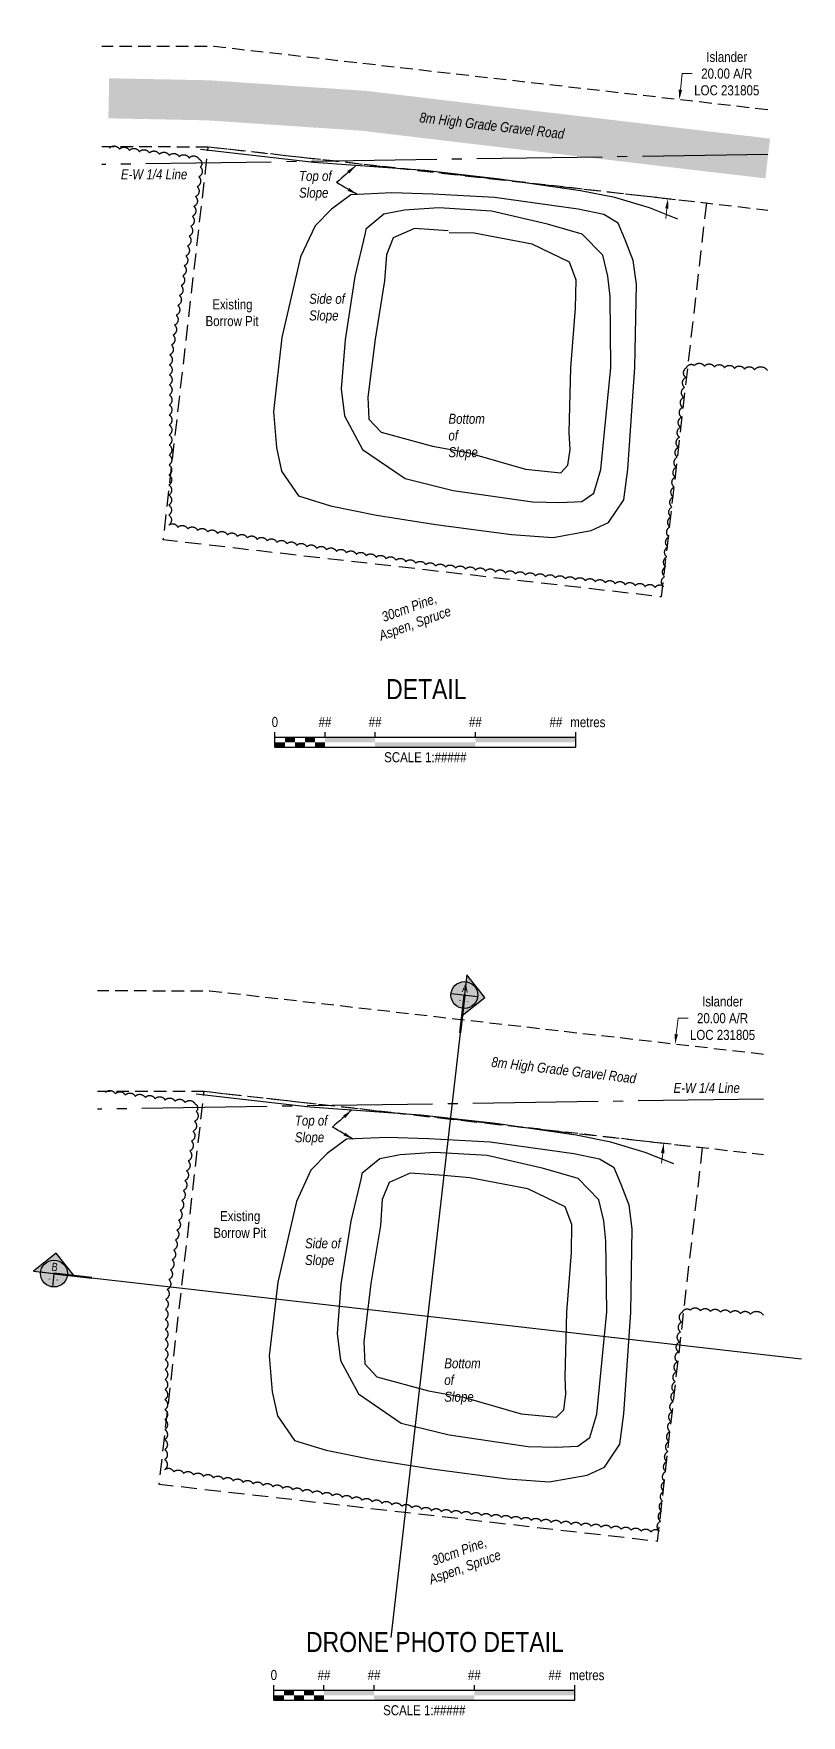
# Model space of a CAD drawing. Extents: x 562115 to 568244, y 6214387 to 6216356.
# Drawn here: x 562115 to 562881, y 6214508 to 6216185 of the extents above; entities that cross this region are included whole.
import ezdxf
from ezdxf.enums import TextEntityAlignment as Align

# ---------------------------------------------------------------- set-up
doc = ezdxf.new("R2010")
doc.units = 0
doc.header["$LTSCALE"] = 5
for name, pattern in [('0', [1, 1, 0]), ('foc-ACCESSROAD', [3.75, 2.5, -1.25]), ('foc-QUARTERLINE', [33, 25, -3, 2, -3]), ('HIDDEN2', [4.7625, 3.175, -1.5875])]:
    doc.linetypes.add(name, pattern=pattern)
for name, color, linetype in [('AS-ROADS', 254, 'Continuous'), ('C-AR', 13, 'foc-ACCESSROAD'), ('DETAIL-T', 7, 'Continuous'), ('L-QSEC', 8, 'foc-QUARTERLINE'), ('M-DETAILS', 250, 'Continuous'), ('T-BUSH', 110, '0'), ('T-BUSH-T', 110, 'Continuous'), ('T-EXISTING TFA', 220, 'HIDDEN2'), ('T-SLOPE', 48, 'Continuous')]:
    doc.layers.add(name, color=color, linetype=linetype)
for name, color, linetype, lineweight in [('C-AR-T', 13, 'Continuous', 9), ('C-WS-T', 13, 'Continuous', 9), ('T-TEXT', 48, 'Continuous', 18)]:
    doc.layers.add(name, color=color, linetype=linetype, lineweight=lineweight)
doc.styles.add('80', font='ARIALN.TTF', dxfattribs={"height": 10})
doc.styles.add('80CG', font='ARIALN.TTF', dxfattribs={"height": 10})
doc.styles.add('80L', font='ARIALN.TTF', dxfattribs={"height": 10})
doc.styles.add('80LS', font='ARIALNI.TTF', dxfattribs={"height": 10})
doc.styles.add('SIMPLEX', font='ARIALN.TTF')
doc.dimstyles.new('Compass 5 000', dxfattribs={"dimscale": 5, "dimtxt": 9, "dimasz": 2, "dimexe": 0.2, "dimexo": 0.0625, "dimgap": 0.5, "dimtad": 0, "dimtih": 1, "dimtoh": 1, "dimzin": 0, "dimdsep": 46, "dimtxsty": '80CG', "dimcen": 0.1, "dimse1": 1, "dimse2": 1, "dimclrd": 256, "dimclrt": 256, "dimaunit": 1, "dimadec": 4, "dimazin": 0, "dimtfac": 0.06, "dimtofl": 0, "dimtmove": 0, "dimatfit": 1, "dimfxl": 0.2, "dimtolj": 1, "dimtzin": 0, "dimlwd": -1, "dimarcsym": 0})

# ---------------------------------------------------------------- blocks, each defined once
blk = doc.blocks.new('*D455')
at = {"layer": 'C-AR-T', "transparency": 16777216}
for p, q in [((562760.1, 6216129.4), (562761.9, 6216145.5)), ((562761.9, 6216145.5), (562771.9, 6216145.5)), ((562746.5, 6216010.9), (562745.4, 6216001))]:
    blk.add_line(p, q, dxfattribs=at)
for points in [[(562758.4, 6216129.6), (562761.8, 6216129.3), (562759, 6216119.5)], [(562744.9, 6216011.1), (562748.2, 6216010.7), (562747.7, 6216020.8)]]:
    blk.add_solid(points, dxfattribs=at)
at = {"layer": 'C-AR-T', "transparency": 16777216, "insert": (562806.3, 6216145.5), "char_height": 10, "attachment_point": 5, "style": '80CG'}
blk.add_mtext('\\A1;Islander\\P20.00 A/R\\PLOC 231805', dxfattribs=at)
blk = doc.blocks.new('*D456')
at = {"layer": 'C-AR-T', "transparency": 16777216}
for p, q in [((562756, 6215187.2), (562757.8, 6215203.2)), ((562757.8, 6215203.2), (562767.8, 6215203.2)), ((562742.4, 6215068.6), (562741.3, 6215058.7))]:
    blk.add_line(p, q, dxfattribs=at)
for points in [[(562754.3, 6215187.4), (562757.6, 6215187), (562754.8, 6215177.3)], [(562740.7, 6215068.8), (562744.1, 6215068.5), (562743.5, 6215078.6)]]:
    blk.add_solid(points, dxfattribs=at)
at = {"layer": 'C-AR-T', "transparency": 16777216, "insert": (562802.1, 6215203.2), "char_height": 10, "attachment_point": 5, "style": '80CG'}
blk.add_mtext('\\A1;Islander\\P20.00 A/R\\PLOC 231805', dxfattribs=at)
blk = doc.blocks.new('*U315')
at = {"color": 0}
for p, q in [((-150, 0), (-150, 15)), ((-150, 10), (150.2, 10)), ((-150, 0), (150.2, 0)), ((-100, 10), (-100, 15)), ((-50, 10), (-50, 15)), ((50, 10), (50, 15)), ((150.2, 0), (150.2, 15))]:
    blk.add_line(p, q, dxfattribs=at)
for points in [[(-150, 5), (-140, 5), (-150, 0), (-140, 0)], [(-140, 10), (-130, 10), (-140, 5), (-130, 5)], [(-130, 5), (-120, 5), (-130, 0), (-120, 0)], [(-120, 10), (-110, 10), (-120, 5), (-110, 5)], [(-110, 5), (-100, 5), (-110, 0), (-100, 0)], [(-100, 10), (-50, 10), (-100, 5), (-50, 5)], [(-50, 5), (50, 5), (-50, 0), (50, 0)], [(50, 10), (150.2, 10), (50, 5), (150.2, 5)]]:
    blk.add_solid(points, dxfattribs=at)
at = {"color": 0, "style": '80'}
blk.add_text('metres', height=10, dxfattribs=at).set_placement((162.2, 20), align=Align.CENTER)
at = {"color": 0, "char_height": 10, "style": '80'}
for s, insert, attachment_point in [('0', (-150, 30.2), 2), ('##', (-100, 30.2), 2), ('##', (-50, 30.2), 2), ('##', (50, 30.2), 2), ('##', (136.7, 30.2), 3), ('SCALE 1:#####', (0.1, -5), 2)]:
    blk.add_mtext(s, dxfattribs=dict(at, insert=insert, attachment_point=attachment_point))
blk = doc.blocks.new('M-MATCH-DIR')
at = {"layer": 'M-DETAILS'}
h = blk.add_hatch(color=256, dxfattribs=at)
h.dxf.hatch_style = 1
h.paths.add_polyline_path([(-8.16, 0), (8.16, 0), (0, 8.16)])
at = {"layer": 'M-DETAILS', "flags": 128}
blk.add_lwpolyline([(-8.16, 0), (8.16, 0), (0, 8.16), (-8.16, 0)], dxfattribs=at)
at = {"layer": 'M-DETAILS', "lineweight": 50, "flags": 128}
blk.add_lwpolyline([(0, 0), (15.22, 0)], dxfattribs=at)
blk = doc.blocks.new('M-MATCH')
at = {"layer": 'M-DETAILS', "true_color": 0xffffff}
h = blk.add_hatch(color=7, dxfattribs=at)
h.dxf.hatch_style = 1
edge = h.paths.add_edge_path()
edge.add_arc((0, 0), 5.36, 0, 360)
at = {"layer": 'M-DETAILS', "flags": 128}
for points in [[(-5.36, 0), (5.36, 0)], [(0, 0), (0, -5.36)]]:
    blk.add_lwpolyline(points, dxfattribs=at)
at = {"layer": 'M-DETAILS'}
blk.add_circle((0, 0), 5.36, dxfattribs=at)
at = {"style": 'SIMPLEX'}
blk.add_attdef('A', text='', height=3.2, dxfattribs=at).set_placement((0, 2.68), align=Align.MIDDLE_CENTER)
blk.add_attdef('0', text='', height=2, dxfattribs=at).set_placement((-1.08, -2.18), align=Align.MIDDLE_RIGHT)
blk.add_attdef('0', text='', height=2, dxfattribs=at).set_placement((1.08, -2.18), align=Align.MIDDLE_LEFT)

msp = doc.modelspace()

# ---------------------------------------------------------------- linework, layer by layer
at = {"layer": 'AS-ROADS', "const_width": 39.982, "flags": 128}
msp.add_lwpolyline([(562847.142, 6216060.907), (562796.837, 6216066.779), (562671.872, 6216081.609), (562570.292, 6216093.404), (562443.747, 6216108.514), (562288.702, 6216118.919), (562190.152, 6216120.909)], dxfattribs=at)
at = {"layer": 'C-AR', "flags": 128}
for points in [[(562847.142, 6216109.426), (562295.096, 6216172.571), (562183.108, 6216172.697)], [(562183.108, 6216072.742), (562289.342, 6216072.623), (562545.987, 6216044.009), (562847.142, 6216009.466)], [(562843.006, 6215167.166), (562290.96, 6215230.311), (562178.971, 6215230.436)], [(562178.971, 6215130.482), (562285.206, 6215130.363), (562541.85, 6215101.748), (562843.006, 6215067.206)]]:
    msp.add_lwpolyline(points, dxfattribs=at)
at = {"layer": 'L-QSEC'}
for p, q in [((562847.142, 6216064.822), (562183.108, 6216054.809)), ((562843.006, 6215122.562), (562178.971, 6215112.549))]:
    msp.add_line(p, q, dxfattribs=at)
at = {"layer": 'M-DETAILS', "flags": 128}
for points in [[(562544.74, 6215226.314), (562471.441, 6214585.494)], [(562135.521, 6214948.52), (562880.66, 6214863.288)]]:
    msp.add_lwpolyline(points, dxfattribs=at)
at = {"layer": 'T-BUSH', "flags": 128}
for points in [[(562190.944, 6216071.344, -0.52056705), (562200.862, 6216070.1, -0.52056705), (562210.78, 6216068.856, -0.52056705), (562220.697, 6216067.613, -0.52056705), (562230.615, 6216066.369, -0.52056705), (562240.533, 6216065.125, -0.52056705), (562250.451, 6216063.882, -0.52056705), (562260.369, 6216062.638, -0.52056705), (562270.287, 6216061.394, -0.52056705), (562280.204, 6216060.151, -0.52056705), (562281.521, 6216052.47, -0.52056705), (562279.917, 6216042.604, -0.52056705), (562278.313, 6216032.738, -0.52056705), (562276.708, 6216022.873, -0.52056705), (562275.104, 6216013.007, -0.52056705), (562273.5, 6216003.141, -0.52056705), (562271.896, 6215993.275, -0.52056705), (562270.292, 6215983.409, -0.52056705), (562268.688, 6215973.543, -0.52056705), (562267.084, 6215963.677, -0.52056705), (562265.48, 6215953.811, -0.52056705), (562263.876, 6215943.945, -0.52056705), (562262.271, 6215934.079, -0.52056705), (562260.667, 6215924.213, -0.52056705), (562259.063, 6215914.347, -0.52056705), (562257.459, 6215904.481, -0.52056705), (562255.855, 6215894.615, -0.52056705), (562254.251, 6215884.75, -0.52056705), (562252.647, 6215874.884, -0.52056705), (562251.043, 6215865.018, -0.52056705), (562250.732, 6215855.044, -0.52056705), (562250.687, 6215845.049, -0.52056705), (562250.641, 6215835.054, -0.52056705), (562250.596, 6215825.058, -0.52056705), (562250.55, 6215815.063, -0.52056705), (562250.505, 6215805.067, -0.52056705), (562250.46, 6215795.072, -0.52056705), (562250.414, 6215785.077, -0.52056705), (562250.369, 6215775.081, -0.52056705), (562250.323, 6215765.086, -0.52056705), (562250.278, 6215755.091, -0.52056705), (562250.233, 6215745.095, -0.52056705), (562250.187, 6215735.1, -0.52056705), (562250.142, 6215725.104, -0.52056705), (562250.097, 6215715.109, -0.52056705), (562250.051, 6215705.114, -0.52056705), (562250.006, 6215695.118, -0.52056705), (562259.008, 6215692.872, -0.52056705), (562268.891, 6215691.382, -0.52056705), (562278.775, 6215689.891, -0.52056705), (562288.659, 6215688.401, -0.52056705), (562298.542, 6215686.91, -0.52056705), (562308.426, 6215685.42, -0.52056705), (562318.31, 6215683.929, -0.52056705), (562328.194, 6215682.438, -0.52056705), (562338.077, 6215680.948, -0.52056705), (562347.961, 6215679.457, -0.52056705), (562357.845, 6215677.967, -0.52056705), (562367.728, 6215676.476, -0.52056705), (562377.612, 6215674.986, -0.52056705), (562387.496, 6215673.495, -0.52056705), (562397.38, 6215672.005, -0.52056705), (562407.263, 6215670.514, -0.52056705), (562417.147, 6215669.024, -0.52056705), (562427.031, 6215667.533, -0.52056705), (562436.915, 6215666.042, -0.52056705), (562446.798, 6215664.552, -0.52056705), (562456.682, 6215663.061, -0.52056705), (562466.566, 6215661.571, -0.52056705), (562476.449, 6215660.08, -0.52056705), (562486.333, 6215658.59, -0.52056705), (562496.217, 6215657.099, -0.52056705), (562506.101, 6215655.609, -0.52056705), (562515.99, 6215654.167, -0.52056705), (562525.939, 6215653.196, -0.52056705), (562535.887, 6215652.225, -0.52056705), (562545.835, 6215651.254, -0.52056705), (562555.783, 6215650.283, -0.52056705), (562565.731, 6215649.312, -0.52056705), (562575.68, 6215648.342, -0.52056705), (562585.628, 6215647.371, -0.52056705), (562595.576, 6215646.4, -0.52056705), (562605.524, 6215645.429, -0.52056705), (562615.473, 6215644.458, -0.52056705), (562625.421, 6215643.487, -0.52056705), (562635.369, 6215642.517, -0.52056705), (562645.317, 6215641.546, -0.52056705), (562655.266, 6215640.575, -0.52056705), (562665.214, 6215639.604, -0.52056705), (562675.162, 6215638.633, -0.52056705), (562685.11, 6215637.662, -0.52056705), (562695.058, 6215636.692, -0.52056705), (562705.007, 6215635.721, -0.52056705), (562714.955, 6215634.75, -0.52056705), (562724.903, 6215633.779, -0.52056705), (562734.851, 6215632.808, -0.52056705), (562743.258, 6215633.727, -0.52056705), (562744.309, 6215643.667, -0.52056705), (562745.359, 6215653.607, -0.52056705), (562746.409, 6215663.548, -0.52056705), (562747.46, 6215673.488, -0.52056705), (562748.51, 6215683.428, -0.52056705), (562749.56, 6215693.368, -0.52056705), (562750.611, 6215703.308, -0.52056705), (562751.661, 6215713.248, -0.52056705), (562752.711, 6215723.188, -0.52056705), (562753.762, 6215733.129, -0.52056705), (562754.812, 6215743.069, -0.52056705), (562755.862, 6215753.009, -0.52056705), (562756.913, 6215762.949, -0.52056705), (562757.963, 6215772.889, -0.52056705), (562759.013, 6215782.829, -0.52056705), (562760.064, 6215792.769, -0.52056705), (562761.114, 6215802.71, -0.52056705), (562762.164, 6215812.65, -0.52056705), (562763.215, 6215822.59, -0.52056705), (562764.265, 6215832.53, -0.52056705), (562765.315, 6215842.47, -0.52056705), (562766.366, 6215852.41, -0.52056705), (562774.134, 6215854.338, -0.52056705), (562784.105, 6215853.638, -0.52056705), (562794.076, 6215852.939, -0.52056705), (562804.047, 6215852.239, -0.52056705), (562814.018, 6215851.539, -0.52056705), (562823.989, 6215850.839, -0.52056705), (562833.959, 6215850.14, -0.52056705), (562846.932, 6215849.229, -0.52056705)], [(562186.807, 6215129.083, -0.52056705), (562196.725, 6215127.839, -0.52056705), (562206.643, 6215126.596, -0.52056705), (562216.561, 6215125.352, -0.52056705), (562226.479, 6215124.109, -0.52056705), (562236.396, 6215122.865, -0.52056705), (562246.314, 6215121.621, -0.52056705), (562256.232, 6215120.378, -0.52056705), (562266.15, 6215119.134, -0.52056705), (562276.068, 6215117.89, -0.52056705), (562277.384, 6215110.21, -0.52056705), (562275.78, 6215100.344, -0.52056705), (562274.176, 6215090.478, -0.52056705), (562272.572, 6215080.612, -0.52056705), (562270.968, 6215070.746, -0.52056705), (562269.363, 6215060.88, -0.52056705), (562267.759, 6215051.014, -0.52056705), (562266.155, 6215041.148, -0.52056705), (562264.551, 6215031.282, -0.52056705), (562262.947, 6215021.417, -0.52056705), (562261.343, 6215011.551, -0.52056705), (562259.739, 6215001.685, -0.52056705), (562258.135, 6214991.819, -0.52056705), (562256.531, 6214981.953, -0.52056705), (562254.926, 6214972.087, -0.52056705), (562253.322, 6214962.221, -0.52056705), (562251.718, 6214952.355, -0.52056705), (562250.114, 6214942.489, -0.52056705), (562248.51, 6214932.623, -0.52056705), (562246.906, 6214922.757, -0.52056705), (562246.595, 6214912.784, -0.52056705), (562246.55, 6214902.789, -0.52056705), (562246.504, 6214892.793, -0.52056705), (562246.459, 6214882.798, -0.52056705), (562246.414, 6214872.802, -0.52056705), (562246.368, 6214862.807, -0.52056705), (562246.323, 6214852.812, -0.52056705), (562246.277, 6214842.816, -0.52056705), (562246.232, 6214832.821, -0.52056705), (562246.187, 6214822.825, -0.52056705), (562246.141, 6214812.83, -0.52056705), (562246.096, 6214802.835, -0.52056705), (562246.051, 6214792.839, -0.52056705), (562246.005, 6214782.844, -0.52056705), (562245.96, 6214772.849, -0.52056705), (562245.914, 6214762.853, -0.52056705), (562245.869, 6214752.858, -0.52056705), (562254.871, 6214750.612, -0.52056705), (562264.755, 6214749.121, -0.52056705), (562274.638, 6214747.631, -0.52056705), (562284.522, 6214746.14, -0.52056705), (562294.406, 6214744.65, -0.52056705), (562304.289, 6214743.159, -0.52056705), (562314.173, 6214741.669, -0.52056705), (562324.057, 6214740.178, -0.52056705), (562333.941, 6214738.687, -0.52056705), (562343.824, 6214737.197, -0.52056705), (562353.708, 6214735.706, -0.52056705), (562363.592, 6214734.216, -0.52056705), (562373.475, 6214732.725, -0.52056705), (562383.359, 6214731.235, -0.52056705), (562393.243, 6214729.744, -0.52056705), (562403.127, 6214728.254, -0.52056705), (562413.01, 6214726.763, -0.52056705), (562422.894, 6214725.273, -0.52056705), (562432.778, 6214723.782, -0.52056705), (562442.662, 6214722.291, -0.52056705), (562452.545, 6214720.801, -0.52056705), (562462.429, 6214719.31, -0.52056705), (562472.313, 6214717.82, -0.52056705), (562482.196, 6214716.329, -0.52056705), (562492.08, 6214714.839, -0.52056705), (562501.964, 6214713.348, -0.52056705), (562511.854, 6214711.906, -0.52056705), (562521.802, 6214710.935, -0.52056705), (562531.75, 6214709.964, -0.52056705), (562541.698, 6214708.994, -0.52056705), (562551.647, 6214708.023, -0.52056705), (562561.595, 6214707.052, -0.52056705), (562571.543, 6214706.081, -0.52056705), (562581.491, 6214705.11, -0.52056705), (562591.439, 6214704.139, -0.52056705), (562601.388, 6214703.169, -0.52056705), (562611.336, 6214702.198, -0.52056705), (562621.284, 6214701.227, -0.52056705), (562631.232, 6214700.256, -0.52056705), (562641.181, 6214699.285, -0.52056705), (562651.129, 6214698.314, -0.52056705), (562661.077, 6214697.344, -0.52056705), (562671.025, 6214696.373, -0.52056705), (562680.973, 6214695.402, -0.52056705), (562690.922, 6214694.431, -0.52056705), (562700.87, 6214693.46, -0.52056705), (562710.818, 6214692.489, -0.52056705), (562720.766, 6214691.519, -0.52056705), (562730.715, 6214690.548, -0.52056705), (562739.122, 6214691.467, -0.52056705), (562740.172, 6214701.407, -0.52056705), (562741.222, 6214711.347, -0.52056705), (562742.273, 6214721.287, -0.52056705), (562743.323, 6214731.227, -0.52056705), (562744.373, 6214741.167, -0.52056705), (562745.424, 6214751.108, -0.52056705), (562746.474, 6214761.048, -0.52056705), (562747.524, 6214770.988, -0.52056705), (562748.575, 6214780.928, -0.52056705), (562749.625, 6214790.868, -0.52056705), (562750.675, 6214800.808, -0.52056705), (562751.726, 6214810.748, -0.52056705), (562752.776, 6214820.689, -0.52056705), (562753.826, 6214830.629, -0.52056705), (562754.877, 6214840.569, -0.52056705), (562755.927, 6214850.509, -0.52056705), (562756.977, 6214860.449, -0.52056705), (562758.028, 6214870.389, -0.52056705), (562759.078, 6214880.329, -0.52056705), (562760.128, 6214890.27, -0.52056705), (562761.179, 6214900.21, -0.52056705), (562762.229, 6214910.15, -0.52056705), (562769.997, 6214912.078, -0.52056705), (562779.968, 6214911.378, -0.52056705), (562789.939, 6214910.678, -0.52056705), (562799.91, 6214909.978, -0.52056705), (562809.881, 6214909.279, -0.52056705), (562819.852, 6214908.579, -0.52056705), (562829.823, 6214907.879, -0.52056705), (562842.796, 6214906.969, -0.52056705)]]:
    msp.add_lwpolyline(points, format="xyb", dxfattribs=at)
at = {"layer": 'T-EXISTING TFA', "flags": 128}
for points in [[(562785.952, 6216016.485), (562741.009, 6215623.566), (562244.474, 6215680.361), (562289.342, 6216072.623)], [(562781.815, 6215074.224), (562736.872, 6214681.305), (562240.337, 6214738.101), (562285.206, 6215130.363)]]:
    msp.add_lwpolyline(points, close=True, dxfattribs=at)
at = {"layer": 'T-SLOPE', "flags": 128}
for points in [[(562757.517, 6216000.334), (562729.147, 6216011.659), (562694.752, 6216021.934), (562660.372, 6216028.699), (562579.837, 6216040.314), (562505.322, 6216048.754), (562394.632, 6216056.754), (562281.587, 6216069.734)], [(562412.062, 6216010.414), (562395.872, 6215993.814), (562381.477, 6215962.744), (562362.752, 6215882.139), (562354.372, 6215808.589), (562357.282, 6215772.704), (562362.477, 6215748.934), (562379.362, 6215724.369), (562411.182, 6215714.489), (562457.172, 6215705.219), (562516.352, 6215695.899), (562591.782, 6215685.849), (562633.377, 6215682.919), (562671.132, 6215689.709), (562688.387, 6215697.579), (562703.692, 6215720.414), (562707.792, 6215750.989), (562714.807, 6215852.364), (562716.257, 6215935.364), (562713.062, 6215958.954), (562705.122, 6215979.754), (562698.122, 6215996.194), (562683.587, 6216004.864), (562658.002, 6216010.264), (562574.662, 6216021.799), (562513.102, 6216025.144), (562472.272, 6216026.644), (562431.392, 6216024.689), (562412.062, 6216010.414)], [(562528.432, 6215988.594), (562494.917, 6215991.024), (562473.802, 6215981.599), (562466.932, 6215964.784), (562465.192, 6215938.759), (562455.647, 6215880.774), (562448.522, 6215822.739), (562449.517, 6215800.849), (562461.642, 6215787.729), (562512.962, 6215773.754), (562547.952, 6215767.569), (562605.587, 6215750.959), (562640.787, 6215747.339), (562647.952, 6215754.849), (562650.137, 6215770.534)], [(562649.182, 6215787.554), (562650.887, 6215852.164), (562655.517, 6215911.684), (562656.102, 6215939.604), (562649.447, 6215957.379), (562612.217, 6215975.339), (562554.307, 6215986.414), (562529.472, 6215986.559)], [(562650.137, 6215770.534), (562649.182, 6215787.554)], [(562753.38, 6215058.073), (562725.01, 6215069.398), (562690.615, 6215079.673), (562656.235, 6215086.438), (562575.7, 6215098.053), (562501.185, 6215106.493), (562390.495, 6215114.493), (562277.45, 6215127.473)], [(562407.925, 6215068.153), (562391.735, 6215051.553), (562377.34, 6215020.483), (562358.615, 6214939.878), (562350.235, 6214866.328), (562353.145, 6214830.443), (562358.34, 6214806.673), (562375.225, 6214782.108), (562407.045, 6214772.228), (562453.035, 6214762.958), (562512.215, 6214753.638), (562587.645, 6214743.588), (562629.24, 6214740.658), (562666.995, 6214747.448), (562684.25, 6214755.318), (562699.555, 6214778.153), (562703.655, 6214808.728), (562710.67, 6214910.103), (562712.12, 6214993.103), (562708.925, 6215016.693), (562700.985, 6215037.493), (562693.985, 6215053.933), (562679.45, 6215062.603), (562653.865, 6215068.003), (562570.525, 6215079.538), (562508.965, 6215082.883), (562468.135, 6215084.383), (562427.255, 6215082.428), (562407.925, 6215068.153)], [(562524.295, 6215046.333), (562490.78, 6215048.763), (562469.665, 6215039.338), (562462.795, 6215022.523), (562461.055, 6214996.498), (562451.51, 6214938.513), (562444.385, 6214880.478), (562445.38, 6214858.588), (562457.505, 6214845.468), (562508.825, 6214831.493), (562543.815, 6214825.308), (562601.45, 6214808.698), (562636.65, 6214805.078), (562643.815, 6214812.588), (562646, 6214828.273)], [(562645.045, 6214845.293), (562646.75, 6214909.903), (562651.38, 6214969.423), (562651.965, 6214997.343), (562645.31, 6215015.118), (562608.08, 6215033.078), (562550.17, 6215044.153), (562524.295, 6215046.333)], [(562646, 6214828.273), (562645.045, 6214845.293)]]:
    msp.add_lwpolyline(points, dxfattribs=at)
for points in [[(562445.777, 6215986.334), (562435.472, 6215943.194), (562425.802, 6215880.044), (562421.962, 6215830.974), (562425.242, 6215804.159), (562443.162, 6215770.679), (562485.742, 6215741.599), (562533.677, 6215729.804), (562612.562, 6215718.304), (562639.857, 6215717.624), (562661.792, 6215718.704), (562673.792, 6215727.144), (562680.802, 6215750.649), (562690.717, 6215852.469), (562690.032, 6215923.279), (562687.742, 6215943.459), (562682.817, 6215964.429), (562662.132, 6215985.524), (562627.637, 6215995.404), (562571.612, 6216008.424), (562519.352, 6216011.549), (562484.962, 6216009.199), (562464.512, 6216005.259), (562446.527, 6215990.509)], [(562441.64, 6215044.073), (562431.335, 6215000.933), (562421.665, 6214937.783), (562417.825, 6214888.713), (562421.105, 6214861.898), (562439.025, 6214828.418), (562481.605, 6214799.338), (562529.54, 6214787.543), (562608.425, 6214776.043), (562635.72, 6214775.363), (562657.655, 6214776.443), (562669.655, 6214784.883), (562676.665, 6214808.388), (562686.58, 6214910.208), (562685.895, 6214981.018), (562683.605, 6215001.198), (562678.68, 6215022.168), (562657.995, 6215043.263), (562623.5, 6215053.143), (562567.475, 6215066.163), (562515.215, 6215069.288), (562480.825, 6215066.938), (562460.375, 6215062.998), (562442.39, 6215048.248)]]:
    msp.add_lwpolyline(points, close=True, dxfattribs=at)

# ---------------------------------------------------------------- block references
at = {"layer": 'DETAIL-T', "xscale": 0.9995485000000001, "yscale": 0.9995485000000001, "zscale": 0.9995485000000001}
for p in [(562505.702, 6215473.59), (562504.668, 6214522.902)]:
    msp.add_blockref('*U315', p, dxfattribs=at)
at = {"layer": 'M-DETAILS'}
ref = msp.add_blockref('M-MATCH', (562544.74, 6215226.314), dxfattribs=dict(at, xscale=2.499999999999568, yscale=2.499999999999568, zscale=2.499999999999568, rotation=353.3881632733443))
ref.add_attrib('A', 'A', dxfattribs={"layer": '0', "height": 8, "rotation": 353.388163, "style": 'SIMPLEX'}).set_placement((562545.512, 6215232.974), align=Align.MIDDLE_CENTER)
ref.add_attrib('0', '-', dxfattribs={"layer": '0', "height": 5, "rotation": 353.388163, "style": 'SIMPLEX'}).set_placement((562541.431, 6215221.215), align=Align.MIDDLE_RIGHT)
ref.add_attrib('0', '-', dxfattribs={"layer": '0', "height": 5, "rotation": 353.388163, "style": 'SIMPLEX'}).set_placement((562546.794, 6215220.593), align=Align.MIDDLE_LEFT)
at = {"layer": 'M-DETAILS', "xscale": 2.499999999999568, "yscale": 2.499999999999568, "zscale": 2.499999999999568}
for p, rotation in [((562544.74, 6215226.314), 263.3881632733443), ((562135.521, 6214948.52), 353.3881632740187)]:
    msp.add_blockref('M-MATCH-DIR', p, dxfattribs=dict(at, rotation=rotation))
at = {"layer": 'M-DETAILS'}
ref = msp.add_blockref('M-MATCH', (562135.521, 6214948.52), dxfattribs=dict(at, xscale=2.499999999999568, yscale=2.499999999999568, zscale=2.499999999999568, rotation=353.3881632740187))
ref.add_attrib('A', 'B', dxfattribs={"layer": '0', "height": 8, "rotation": 353.388163, "style": 'SIMPLEX'}).set_placement((562136.293, 6214955.18), align=Align.MIDDLE_CENTER)
ref.add_attrib('0', '-', dxfattribs={"layer": '0', "height": 5, "rotation": 353.388163, "style": 'SIMPLEX'}).set_placement((562132.212, 6214943.421), align=Align.MIDDLE_RIGHT)
ref.add_attrib('0', '-', dxfattribs={"layer": '0', "height": 5, "rotation": 353.388163, "style": 'SIMPLEX'}).set_placement((562137.575, 6214942.799), align=Align.MIDDLE_LEFT)

# ---------------------------------------------------------------- texts
at = {"layer": 'C-WS-T', "char_height": 9.99544, "attachment_point": 1, "style": '80L'}
for insert in [(562286.169, 6215920.338), (562293.915, 6215010.798)]:
    msp.add_mtext_dynamic_manual_height_columns('\\pi7.21928;Existing \\P\\pi0.4727;Borrow Pit', width=52.83851, gutter_width=50, heights=[0], dxfattribs=dict(at, insert=insert))
at = {"layer": 'DETAIL-T', "color": 3, "attachment_point": 5, "style": '80CG'}
for s, insert, char_height, width in [('DETAIL', (562506.748, 6215531.512), 19.991, 79.50924), ('DRONE PHOTO DETAIL', (562515.323, 6214580.823), 19.99097, 256.35978)]:
    msp.add_mtext(s, dxfattribs=dict(at, insert=insert, char_height=char_height, width=width))
at = {"layer": 'L-QSEC', "char_height": 9.99549, "attachment_point": 1, "style": '80L'}
for insert in [(562202.257, 6216050.076), (562753.221, 6215138.708)]:
    msp.add_mtext_dynamic_manual_height_columns('{\\fArial Narrow|b0|i1|c0|p34;E-W 1/4 Line}', width=65.79334, gutter_width=49.977, heights=[0], dxfattribs=dict(at, insert=insert))
at = {"layer": 'T-BUSH-T', "char_height": 9.99544, "width": 95.06345, "attachment_point": 2, "rotation": 20, "style": '80LS'}
for insert in [(562487.951, 6215617.592), (562537.752, 6214676.148)]:
    msp.add_mtext('30cm Pine, Aspen, Spruce', dxfattribs=dict(at, insert=insert))
at = {"layer": 'T-TEXT', "char_height": 9.99544, "attachment_point": 1, "rotation": 353.376739, "style": '80L'}
for insert in [(562500.704, 6216107.007), (562572.351, 6215164.746)]:
    msp.add_mtext_dynamic_manual_height_columns('\\pt169.92248;{\\fArial Narrow|b0|i1|c0|p34;8m High Grade Gravel Road}', width=145.7702, gutter_width=50, heights=[0], dxfattribs=dict(at, insert=insert))
at = {"layer": 'T-TEXT', "char_height": 9.99544, "attachment_point": 1, "style": '80L'}
for s, width, insert in [('{\\fArial Narrow|b0|i1|c0|p34;Top of Slope}', 34.05445, (562379.829, 6216048.393)), ('{\\fArial Narrow|b0|i1|c0|p34;Side of Slope}', 37.23854, (562389.932, 6215925.938)), ('{\\fArial Narrow|b0|i1|c0|p34;Bottom of Slope}', 41.83398, (562528.823, 6215806.229)), ('{\\fArial Narrow|b0|i1|c0|p34;Top of Slope}', 34.05445, (562375.692, 6215106.132)), ('{\\fArial Narrow|b0|i1|c0|p34;Side of Slope}', 37.23854, (562385.795, 6214983.678)), ('{\\fArial Narrow|b0|i1|c0|p34;Bottom of Slope}', 41.83398, (562524.686, 6214863.969))]:
    msp.add_mtext_dynamic_manual_height_columns(s, width=width, gutter_width=50, heights=[0], dxfattribs=dict(at, insert=insert))

# ---------------------------------------------------------------- dimensions: what is measured, and where the dimension line sits
at = {"layer": 'C-AR-T'}
for base, p1, p2, picture, middle in [((562758.96, 6216119.513), (562770.235, 6216018.262), (562781.521, 6216116.932), '*D455', (562806.263, 6216145.459)), ((562754.823, 6215177.253), (562766.098, 6215076.001), (562777.384, 6215174.672), '*D456', (562802.126, 6215203.198))]:
    dim = msp.add_linear_dim(base=base, p1=p1, p2=p2, angle=83.474685, text='Islander\\P20.00 A/R\\PLOC 231805', dimstyle='Compass 5 000', dxfattribs=at)
    dim.commit()
    dim.dimension.update_dxf_attribs({"geometry": picture, "text_midpoint": middle, "dimtype": 161})

# ---------------------------------------------------------------- leaders
at = {"layer": 'T-TEXT', "path_type": 1}
for points in [[(562436.438, 6216053.732), (562417.348, 6216036.876)], [(562437.736, 6216024.992), (562417.348, 6216036.876)], [(562432.301, 6215111.472), (562413.211, 6215094.615)], [(562433.599, 6215082.732), (562413.211, 6215094.615)]]:
    msp.add_leader(points, dimstyle='Compass 5 000', override={"dimgap": 0.5, "dimtad": 0}, dxfattribs=at)

doc.saveas('drawing.dxf')
